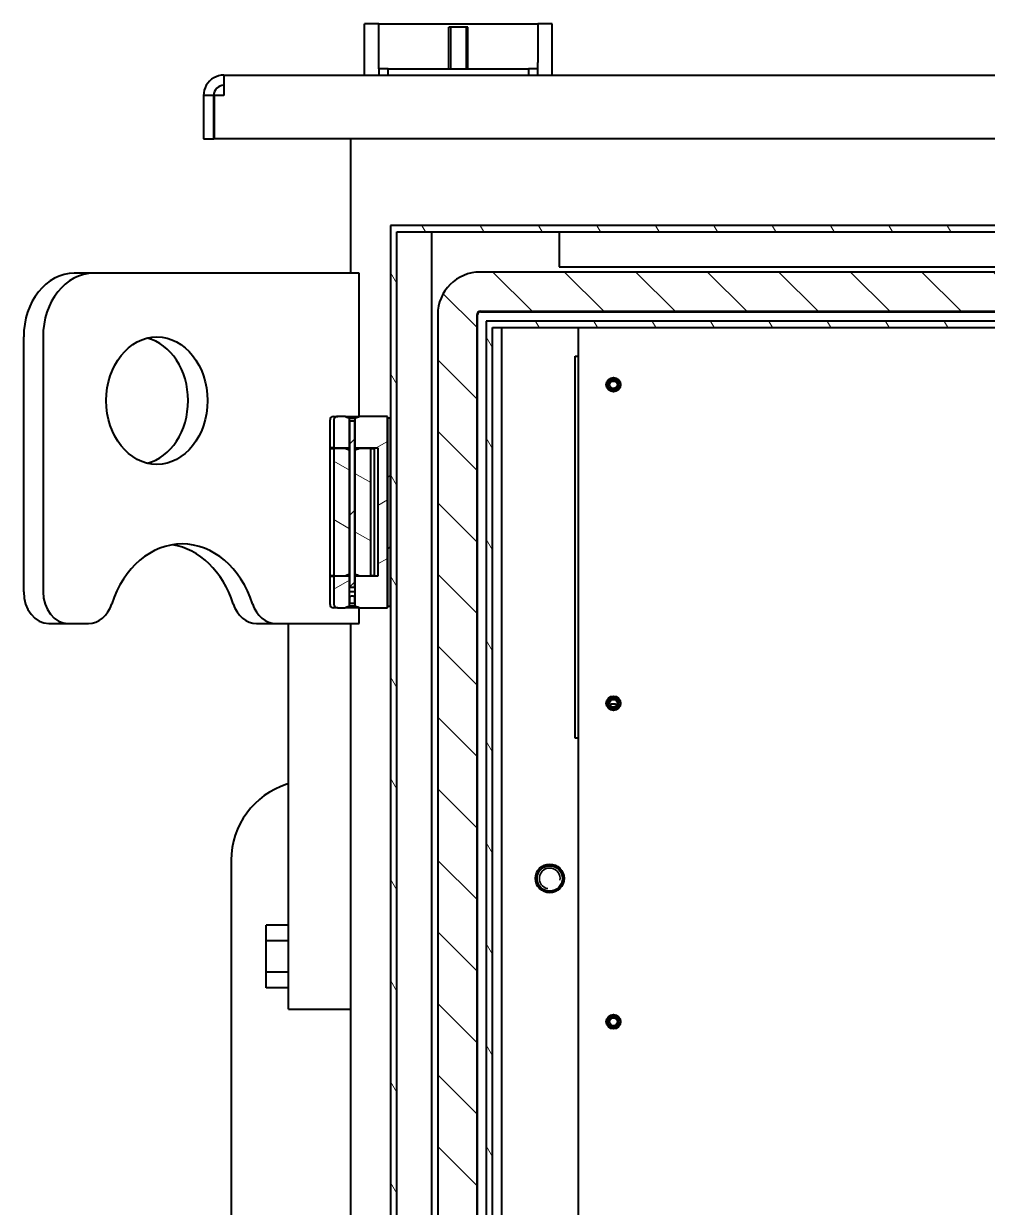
# Model space of a CAD drawing. Header units: millimetres. Extents: x 0 to 5945, y 0 to 4205.
# Drawn here: x 1487 to 1789.6, y 519.1 to 890.7 of the extents above; entities that cross this region are included whole.
import ezdxf

# ---------------------------------------------------------------- set-up
doc = ezdxf.new("R2010")
doc.units = ezdxf.units.MM
doc.header["$LTSCALE"] = 5
for name, color, linetype, lineweight in [('가시적인 것(ISO)', 3, 'Continuous', 40), ('가시적인 좁은 것(ISO)', 3, 'Continuous', 35), ('해치(ISO)', 7, 'Continuous', 18)]:
    doc.layers.add(name, color=color, linetype=linetype, lineweight=lineweight)
pattern_1 = [(45, (0, 0), (-11.22532, 11.22532), [])]

msp = doc.modelspace()

# ---------------------------------------------------------------- hatches: boundary and pattern name
at = {"layer": '해치(ISO)'}
h = msp.add_hatch(dxfattribs=at)
h.set_pattern_fill('ANSI31', color=256, scale=127, angle=75.00018, style=0)
h.set_pattern_definition([(120.0002, (0, 0), (-13.74813, -7.93754), [])])
h.paths.add_polyline_path([(1602.237, 257.352), (2132.237, 257.352), (2132.237, 827.352), (1602.237, 827.352), (1602.237, 766.852), (1602.237, 707.852), (1602.237, 376.852), (1602.237, 317.852)])
h.paths.add_polyline_path([(1604.237, 259.352), (1604.237, 825.352), (2130.237, 825.352), (2130.237, 259.352)], flags=0)
edge = h.paths.add_edge_path()
edge.add_ellipse((1657.237, 307.352), major_axis=(-4, 0), ratio=1, start_angle=0, end_angle=360)
h.paths.add_polyline_path([(2102.237, 287.352), (2102.237, 797.352), (1632.237, 797.352), (1632.237, 287.352)])
h.paths.add_polyline_path([(1634.237, 289.352), (1634.237, 795.352), (2100.237, 795.352), (2100.237, 289.352)], flags=0)
h = msp.add_hatch(dxfattribs=at)
h.set_pattern_fill('ANSI31', color=256, scale=127, angle=90.00021, style=0)
h.set_pattern_definition([(135.0002, (0, 0), (-11.22528, -11.22536), [])])
edge = h.paths.add_edge_path()
edge.add_line((2117.821, 285.352), (2117.821, 799.352))
edge.add_ellipse((2104.437, 799.352), major_axis=(13.384, 0), ratio=1, start_angle=0, end_angle=90)
edge.add_line((2104.437, 812.736), (1630.437, 812.736))
edge.add_ellipse((1630.437, 799.352), major_axis=(0, 13.384), ratio=1, start_angle=0, end_angle=90)
edge.add_line((1617.053, 799.352), (1617.053, 285.352))
edge.add_ellipse((1630.437, 285.352), major_axis=(-13.384, 0), ratio=1, start_angle=0, end_angle=90)
edge.add_line((1630.437, 271.967), (1867.387, 271.967))
edge.add_line((1867.387, 271.967), (1867.387, 284.311))
edge.add_line((1867.387, 284.311), (1630.437, 284.311))
edge.add_ellipse((1630.437, 285.352), major_axis=(0, -1.041), ratio=1, start_angle=270, end_angle=360, ccw=False)
edge.add_line((1629.396, 285.352), (1629.396, 799.352))
edge.add_ellipse((1630.437, 799.352), major_axis=(-1.041, 0), ratio=1, start_angle=270, end_angle=360, ccw=False)
edge.add_line((1630.437, 800.392), (2104.437, 800.392))
edge.add_ellipse((2104.437, 799.352), major_axis=(0, 1.041), ratio=1, start_angle=270, end_angle=360, ccw=False)
edge.add_line((2105.478, 799.352), (2105.478, 285.352))
edge.add_ellipse((2104.437, 285.352), major_axis=(1.041, 0), ratio=1, start_angle=270, end_angle=360, ccw=False)
edge.add_line((2104.437, 284.311), (1867.487, 284.311))
edge.add_line((1867.487, 284.311), (1867.487, 271.967))
edge.add_line((1867.487, 271.967), (2104.437, 271.967))
edge.add_ellipse((2104.437, 285.352), major_axis=(0, -13.384), ratio=1, start_angle=0, end_angle=90)
h = msp.add_hatch(dxfattribs=at)
h.set_pattern_fill('ANSI31', color=256, scale=127, angle=-14.99998, style=0)
h.set_pattern_definition([(30, (0, 0), (-7.9375, 13.74815), [])])
edge = h.paths.add_edge_path()
edge.add_line((1589.405, 707.852), (1589.405, 708.852))
edge.add_line((1589.405, 708.852), (1589.405, 710.852))
edge.add_line((1589.405, 710.852), (1589.405, 713.852))
edge.add_line((1589.405, 713.852), (1589.405, 717.202))
edge.add_line((1589.405, 717.202), (1584.432, 717.202))
edge.add_line((1584.432, 717.202), (1584.432, 708.352))
edge.add_spline(control_points=[(1584.432, 708.352), (1584.432, 708.236), (1584.463, 708.102), (1584.564, 707.882), (1584.656, 707.761), (1584.86, 707.58), (1585.012, 707.493), (1585.311, 707.384), (1585.515, 707.352), (1585.688, 707.352)], knot_values=[0, 0, 0, 0, 0.0345303, 0.0345303, 0.0726051, 0.0726051, 0.11637, 0.11637, 0.1680669, 0.1680669, 0.1680669, 0.1680669], degree=3, periodic=0)
edge.add_line((1585.688, 707.352), (1588.014, 707.352))
edge.add_spline(control_points=[(1588.014, 707.352), (1588.75, 707.715), (1589.405, 707.852)], knot_values=[0, 0, 0, 0.148129, 0.148129, 0.148129], weights=[1, 1.0136688, 1], degree=2, periodic=0)
edge = h.paths.add_edge_path()
edge.add_line((1591.069, 766.852), (1591.069, 765.852))
edge.add_line((1591.069, 765.852), (1591.069, 757.502))
edge.add_line((1591.069, 757.502), (1598.237, 757.502))
edge.add_line((1598.237, 757.502), (1598.237, 717.202))
edge.add_line((1598.237, 717.202), (1591.069, 717.202))
edge.add_line((1591.069, 717.202), (1591.069, 713.852))
edge.add_line((1591.069, 713.852), (1591.069, 710.852))
edge.add_line((1591.069, 710.852), (1591.069, 708.852))
edge.add_line((1591.069, 708.852), (1591.069, 707.852))
edge.add_spline(control_points=[(1591.069, 707.852), (1591.723, 707.715), (1592.46, 707.352)], knot_values=[0, 0, 0, 0.148129, 0.148129, 0.148129], weights=[1, 1.0136688, 1], degree=2, periodic=0)
edge.add_line((1592.46, 707.352), (1601.237, 707.352))
edge.add_line((1601.237, 707.352), (1601.237, 707.852))
edge.add_line((1601.237, 707.852), (1601.237, 766.852))
edge.add_line((1601.237, 766.852), (1601.237, 767.352))
edge.add_line((1601.237, 767.352), (1592.46, 767.352))
edge.add_spline(control_points=[(1592.46, 767.352), (1591.723, 766.988), (1591.069, 766.852)], knot_values=[0, 0, 0, 0.148129, 0.148129, 0.148129], weights=[1, 1.0136688, 1], degree=2, periodic=0)
edge = h.paths.add_edge_path()
edge.add_line((1584.432, 766.352), (1584.432, 757.502))
edge.add_line((1584.432, 757.502), (1589.405, 757.502))
edge.add_line((1589.405, 757.502), (1589.405, 765.852))
edge.add_line((1589.405, 765.852), (1589.405, 766.852))
edge.add_spline(control_points=[(1589.405, 766.852), (1588.75, 766.988), (1588.014, 767.352)], knot_values=[0, 0, 0, 0.148129, 0.148129, 0.148129], weights=[1, 1.0136688, 1], degree=2, periodic=0)
edge.add_line((1588.014, 767.352), (1585.688, 767.352))
edge.add_spline(control_points=[(1585.688, 767.352), (1585.525, 767.352), (1585.331, 767.322), (1585.045, 767.225), (1584.897, 767.147), (1584.684, 766.973), (1584.579, 766.847), (1584.466, 766.616), (1584.432, 766.474), (1584.432, 766.352)], knot_values=[-0.1680796, -0.1680796, -0.1680796, -0.1680796, -0.1191677, -0.1191677, -0.0773462, -0.0773462, -0.0365927, -0.0365927, 0, 0, 0, 0], degree=3, periodic=0)
h = msp.add_hatch(dxfattribs=at)
h.set_pattern_fill('ANSI31', color=256, scale=127, style=0)
h.set_pattern_definition(pattern_1)
edge = h.paths.add_edge_path()
edge.add_line((1589.405, 765.852), (1589.405, 757.502))
edge.add_line((1589.405, 757.502), (1589.405, 756.852))
edge.add_line((1589.405, 756.852), (1589.405, 717.852))
edge.add_line((1589.405, 717.852), (1589.405, 717.202))
edge.add_line((1589.405, 717.202), (1589.405, 713.852))
edge.add_spline(control_points=[(1589.405, 713.852), (1590.237, 713.679), (1591.069, 713.852)], knot_values=[0, 0, 0, 0.167296, 0.167296, 0.167296], weights=[1, 1.0223544, 1], degree=2, periodic=0)
edge.add_line((1591.069, 713.852), (1591.069, 717.202))
edge.add_line((1591.069, 717.202), (1591.069, 717.852))
edge.add_line((1591.069, 717.852), (1591.069, 756.852))
edge.add_line((1591.069, 756.852), (1591.069, 757.502))
edge.add_line((1591.069, 757.502), (1591.069, 765.852))
edge.add_spline(control_points=[(1591.069, 765.852), (1590.237, 766.025), (1589.405, 765.852)], knot_values=[0, 0, 0, 0.167296, 0.167296, 0.167296], weights=[1, 1.0223544, 1], degree=2, periodic=0)
edge = h.paths.add_edge_path()
edge.add_spline(control_points=[(1591.069, 710.852), (1590.237, 711.025), (1589.405, 710.852)], knot_values=[0, 0, 0, 0.167296, 0.167296, 0.167296], weights=[1, 1.0223544, 1], degree=2, periodic=0)
edge.add_line((1589.405, 710.852), (1589.405, 708.852))
edge.add_spline(control_points=[(1589.405, 708.852), (1590.237, 708.679), (1591.069, 708.852)], knot_values=[0, 0, 0, 0.167296, 0.167296, 0.167296], weights=[1, 1.0223544, 1], degree=2, periodic=0)
edge.add_line((1591.069, 708.852), (1591.069, 710.852))
h = msp.add_hatch(dxfattribs=at)
h.set_pattern_fill('ANSI31', color=256, scale=127, style=0)
h.set_pattern_definition(pattern_1)
h.paths.add_polyline_path([(1601.237, 707.852), (1602.237, 707.852), (1602.237, 766.852), (1601.237, 766.852)])
h = msp.add_hatch(dxfattribs=at)
h.set_pattern_fill('ANSI31', color=256, scale=127, angle=105.00025, style=0)
h.set_pattern_definition([(150.0002, (0, 0), (-7.93744, -13.74819), [])])
edge = h.paths.add_edge_path()
edge.add_spline(control_points=[(1588.014, 717.352), (1588.75, 717.715), (1589.405, 717.852)], knot_values=[0, 0, 0, 0.148129, 0.148129, 0.148129], weights=[1, 1.0136688, 1], degree=2, periodic=0)
edge.add_line((1589.405, 717.852), (1589.405, 756.852))
edge.add_spline(control_points=[(1589.405, 756.852), (1588.75, 756.988), (1588.014, 757.352)], knot_values=[0, 0, 0, 0.148129, 0.148129, 0.148129], weights=[1, 1.0136688, 1], degree=2, periodic=0)
edge.add_line((1588.014, 757.352), (1584.432, 757.352))
edge.add_line((1584.432, 757.352), (1584.432, 717.352))
edge.add_line((1584.432, 717.352), (1588.014, 717.352))
edge = h.paths.add_edge_path()
edge.add_spline(control_points=[(1591.069, 717.852), (1591.723, 717.715), (1592.46, 717.352)], knot_values=[0, 0, 0, 0.148129, 0.148129, 0.148129], weights=[1, 1.0136688, 1], degree=2, periodic=0)
edge.add_line((1592.46, 717.352), (1596.041, 717.352))
edge.add_line((1596.041, 717.352), (1596.041, 757.352))
edge.add_line((1596.041, 757.352), (1592.46, 757.352))
edge.add_spline(control_points=[(1592.46, 757.352), (1591.723, 756.988), (1591.069, 756.852)], knot_values=[0, 0, 0, 0.148129, 0.148129, 0.148129], weights=[1, 1.0136688, 1], degree=2, periodic=0)
edge.add_line((1591.069, 756.852), (1591.069, 717.852))

# ---------------------------------------------------------------- linework, layer by layer
at = {"layer": '가시적인 것(ISO)'}
for p, q in [((1598.537, 890.7), (1594.037, 890.7)), ((1594.037, 874.552), (1594.037, 890.7)), ((1598.537, 890.7), (1648.537, 890.7)), ((1598.537, 878.552), (1598.537, 890.7)), ((1626.537, 889.552), (1620.537, 889.552)), ((1620.537, 876.552), (1620.537, 889.552)), ((1626.537, 876.552), (1626.537, 889.552)), ((1653.037, 890.7), (1648.537, 890.7)), ((1648.537, 890.7), (1648.537, 878.552)), ((1653.037, 874.552), (1653.037, 890.7)), ((1598.537, 876.552), (1598.537, 878.552)), ((1648.537, 876.552), (1648.537, 878.552)), ((1549.937, 874.552), (2184.537, 874.552)), ((1549.937, 874.552), (1549.937, 871.352)), ((1601.537, 876.552), (1598.537, 876.552)), ((1598.537, 876.552), (1598.537, 874.552)), ((1601.537, 874.552), (1601.537, 876.552)), ((1601.537, 876.552), (1645.537, 876.552)), ((1648.537, 876.552), (1645.537, 876.552)), ((1645.537, 876.552), (1645.537, 874.552)), ((1648.537, 874.552), (1648.537, 876.552)), ((1549.937, 871.352), (1549.937, 868.152)), ((1546.737, 868.152), (1543.537, 868.152)), ((1543.537, 868.152), (1543.537, 854.552)), ((1546.737, 854.552), (1546.737, 868.152)), ((1549.937, 868.152), (1546.837, 868.152)), ((1546.837, 868.152), (1546.837, 854.552)), ((1543.537, 854.552), (1546.737, 854.552)), ((2187.637, 854.552), (1546.837, 854.552)), ((1589.737, 812.352), (1589.737, 854.552)), ((2132.237, 827.352), (1602.237, 827.352)), ((1602.237, 827.352), (1602.237, 257.352)), ((1604.237, 259.352), (1604.237, 825.352)), ((1604.237, 825.352), (2130.237, 825.352)), ((1615.237, 259.352), (1615.237, 825.352)), ((1655.237, 825.352), (1655.237, 814.352)), ((1655.237, 814.352), (2079.237, 814.352)), ((1509.01, 812.352), (1502.934, 812.352)), ((1592.411, 812.352), (1509.01, 812.352)), ((1592.411, 767.352), (1592.411, 812.352)), ((2104.437, 812.736), (1630.437, 812.736)), ((1617.053, 799.352), (1617.053, 285.352)), ((1629.396, 285.352), (1629.396, 799.352)), ((1629.582, 285.352), (1629.582, 799.352)), ((1630.437, 800.392), (2104.437, 800.392)), ((1630.437, 800.206), (2104.437, 800.206)), ((2102.237, 797.352), (1632.237, 797.352)), ((1632.237, 797.352), (1632.237, 287.352)), ((1634.237, 289.352), (1634.237, 795.352)), ((1634.237, 795.352), (2100.237, 795.352)), ((1637.237, 296.352), (1637.237, 795.352)), ((1661.237, 433.852), (1661.237, 795.352)), ((1487.048, 712.352), (1487.048, 792.352)), ((1493.124, 792.352), (1493.124, 712.352)), ((1660.237, 666.352), (1660.237, 786.352)), ((1660.237, 786.352), (1661.237, 786.352)), ((1672.952, 778.352), (1671.521, 778.352)), ((1583.237, 757.502), (1583.237, 766.352)), ((1584.432, 766.352), (1584.432, 757.502)), ((1588.014, 767.352), (1585.688, 767.352)), ((1588.014, 767.352), (1592.46, 767.352)), ((1589.405, 757.502), (1589.405, 766.852)), ((1589.405, 766.852), (1591.069, 766.852)), ((1589.405, 765.852), (1589.405, 713.852)), ((1591.069, 766.852), (1591.069, 757.502)), ((1591.069, 713.852), (1591.069, 765.852)), ((1601.237, 767.352), (1592.46, 767.352)), ((1601.237, 707.352), (1601.237, 767.352)), ((1602.237, 766.852), (1601.237, 766.852)), ((1601.237, 766.852), (1601.237, 707.852)), ((1602.237, 707.852), (1602.237, 766.852)), ((1584.432, 757.502), (1583.237, 757.502)), ((1583.237, 757.352), (1583.237, 757.502)), ((1583.237, 757.352), (1584.432, 757.352)), ((1583.237, 717.352), (1583.237, 757.352)), ((1584.432, 757.502), (1589.405, 757.502)), ((1588.014, 757.352), (1584.432, 757.352)), ((1584.432, 757.352), (1584.432, 717.352)), ((1586.237, 757.352), (1586.237, 757.502)), ((1589.405, 717.852), (1589.405, 756.852)), ((1591.069, 757.502), (1598.237, 757.502)), ((1591.069, 756.852), (1591.069, 717.852)), ((1596.041, 757.352), (1592.46, 757.352)), ((1594.237, 757.352), (1594.237, 757.502)), ((1596.041, 717.352), (1596.041, 757.352)), ((1596.041, 757.352), (1597.237, 757.352)), ((1597.237, 757.502), (1597.237, 757.352)), ((1597.237, 717.352), (1597.237, 757.352)), ((1598.237, 757.502), (1598.237, 717.202)), ((1584.432, 717.352), (1583.237, 717.352)), ((1583.237, 717.202), (1583.237, 717.352)), ((1583.237, 717.202), (1584.432, 717.202)), ((1583.237, 708.352), (1583.237, 717.202)), ((1584.432, 717.352), (1588.014, 717.352)), ((1589.405, 717.202), (1584.432, 717.202)), ((1584.432, 717.202), (1584.432, 708.352)), ((1586.237, 717.202), (1586.237, 717.352)), ((1589.405, 707.852), (1589.405, 717.202)), ((1598.237, 717.202), (1591.069, 717.202)), ((1591.069, 717.202), (1591.069, 707.852)), ((1592.46, 717.352), (1596.041, 717.352)), ((1594.237, 717.202), (1594.237, 717.352)), ((1597.237, 717.352), (1596.041, 717.352)), ((1597.237, 717.352), (1597.237, 717.202)), ((1591.069, 712.352), (1589.405, 712.352)), ((1589.405, 710.852), (1589.405, 708.852)), ((1591.069, 708.852), (1591.069, 710.852)), ((1585.688, 707.352), (1588.014, 707.352)), ((1592.46, 707.352), (1588.014, 707.352)), ((1591.069, 707.852), (1589.405, 707.852)), ((1592.411, 702.352), (1592.411, 707.352)), ((1592.46, 707.352), (1601.237, 707.352)), ((1601.237, 707.852), (1602.237, 707.852)), ((1494.991, 702.352), (1501.067, 702.352)), ((1501.067, 702.352), (1507.357, 702.352)), ((1560.188, 702.352), (1566.264, 702.352)), ((1566.264, 702.352), (1592.411, 702.352)), ((1570.237, 588.352), (1570.237, 702.352)), ((1589.737, 377.352), (1589.737, 702.352)), ((1661.237, 666.352), (1660.237, 666.352)), ((1570.237, 652.085), (1569.719, 651.922)), ((1552.237, 628.079), (1552.237, 183.074)), ((1570.237, 607.666), (1563.237, 607.666)), ((1563.237, 602.759), (1563.237, 607.666)), ((1570.237, 602.759), (1563.237, 602.759)), ((1563.237, 592.944), (1563.237, 602.759)), ((1570.237, 592.944), (1563.237, 592.944)), ((1563.237, 588.037), (1563.237, 592.944)), ((1570.237, 588.037), (1563.237, 588.037)), ((1570.237, 581.352), (1570.237, 588.352)), ((1570.237, 581.352), (1589.737, 581.352))]:
    msp.add_line(p, q, dxfattribs=at)
for centre, radius in [((1672.237, 777.352), 2.25), ((1672.237, 777.352), 1.75), ((1672.237, 777.352), 1.229), ((1672.237, 677.352), 2.25), ((1672.237, 677.352), 1.75), ((1672.237, 677.352), 1.229), ((1652.237, 622.352), 4.5), ((1652.237, 622.352), 4), ((1672.237, 577.352), 2.25), ((1672.237, 577.352), 1.75), ((1672.237, 577.352), 1.229)]:
    msp.add_circle(centre, radius, dxfattribs=at)
for centre, radius, start, end in [((1549.937, 868.152), 6.4, 90, 150), ((1549.937, 868.152), 6.4, 150, 180), ((1549.937, 868.152), 3.2, 90, 180), ((1630.437, 799.352), 13.384, 90, 180), ((1630.437, 799.352), 1.041, 90, 180), ((1630.437, 799.352), 0.855, 90, 180), ((1584.237, 766.352), 1, 90.0009, 180), ((1584.237, 766.352), 1, 90, 90.0009), ((1584.237, 708.352), 1, 180, 270), ((1672.237, 674.352), 2.75, 65.80718, 114.19282), ((1577.237, 628.079), 25, 107.5, 180)]:
    msp.add_arc(centre, radius, start, end, dxfattribs=at)
for centre, major_axis, start_param, end_param in [((1502.934, 792.352), (0, 20), 0, 1.5707963), ((1509.01, 792.352), (0, 20), 0, 1.5707963), ((1522.792, 772.352), (0, -20), 0.1923988, 2.9491938), ((1536.81, 697.352), (0, 30), 5.0967858, 7.4695849), ((1530.735, 697.352), (0, 30), 5.0967858, 6.1553615), ((1494.991, 712.352), (0, -10), 4.712389, 6.2831853), ((1501.067, 712.352), (0, -10), 4.712389, 6.2831853), ((1507.357, 712.352), (0, -10), 0, 1.1863996), ((1560.188, 712.352), (0, -10), 5.0967858, 6.2831853), ((1566.264, 712.352), (0, -10), 5.0967858, 6.2831853)]:
    msp.add_ellipse(centre, major_axis=major_axis, ratio=0.7943003, start_param=start_param, end_param=end_param, dxfattribs=at)
msp.add_ellipse((1528.867, 772.352), major_axis=(0, 20), ratio=0.7943003, dxfattribs=at)
for points, knots in [([(1584.237, 767.352), (1584.237, 767.352), (1584.266, 767.352), (1584.325, 767.352), (1584.329, 767.352), (1584.332, 767.352), (1584.337, 767.352), (1584.399, 767.352), (1584.488, 767.352), (1584.606, 767.352), (1584.623, 767.352), (1584.639, 767.352), (1584.658, 767.352), (1584.77, 767.352), (1584.902, 767.352), (1585.055, 767.352), (1585.106, 767.352), (1585.158, 767.352), (1585.215, 767.352), (1585.359, 767.352), (1585.517, 767.352), (1585.688, 767.352)], [0.5, 0.5, 0.5, 0.5, 0.55859375, 0.55859375, 0.55859375, 0.5625, 0.5625, 0.5625, 0.6171875, 0.6171875, 0.6171875, 0.625, 0.625, 0.625, 0.671875, 0.671875, 0.671875, 0.6875, 0.6875, 0.6875, 0.72727772, 0.72727772, 0.72727772, 0.72727772]), ([(1585.688, 767.352), (1585.525, 767.352), (1585.331, 767.322), (1585.045, 767.225), (1584.897, 767.147), (1584.684, 766.973), (1584.579, 766.847), (1584.466, 766.616), (1584.432, 766.474), (1584.432, 766.352)], [-0.16807956, -0.16807956, -0.16807956, -0.16807956, -0.1191677, -0.1191677, -0.07734622, -0.07734622, -0.03659273, -0.03659273, 0, 0, 0, 0]), ([(1585.688, 707.352), (1585.55, 707.352), (1585.422, 707.352), (1585.301, 707.352), (1585.272, 707.352), (1585.242, 707.352), (1585.215, 707.352), (1585.021, 707.352), (1584.854, 707.352), (1584.716, 707.352), (1584.696, 707.352), (1584.676, 707.352), (1584.658, 707.352), (1584.524, 707.352), (1584.421, 707.352), (1584.351, 707.352), (1584.346, 707.352), (1584.341, 707.352), (1584.337, 707.352), (1584.27, 707.352), (1584.25, 707.352), (1584.237, 707.352)], [0.27273242, 0.27273242, 0.27273242, 0.27273242, 0.3046875, 0.3046875, 0.3046875, 0.3125, 0.3125, 0.3125, 0.3671875, 0.3671875, 0.3671875, 0.375, 0.375, 0.375, 0.43359375, 0.43359375, 0.43359375, 0.4375, 0.4375, 0.4375, 0.5, 0.5, 0.5, 0.5]), ([(1584.432, 708.352), (1584.432, 708.236), (1584.463, 708.102), (1584.564, 707.882), (1584.656, 707.761), (1584.86, 707.58), (1585.012, 707.493), (1585.311, 707.384), (1585.515, 707.352), (1585.688, 707.352)], [0, 0, 0, 0, 0.03453028, 0.03453028, 0.07260511, 0.07260511, 0.11636999, 0.11636999, 0.16806691, 0.16806691, 0.16806691, 0.16806691])]:
    msp.add_open_spline(points, degree=3, knots=knots, dxfattribs=at)
for points, weights in [([(1589.405, 766.852), (1588.75, 766.988), (1588.014, 767.352)], [1, 1.01366882581, 1]), ([(1591.069, 765.852), (1590.237, 766.025), (1589.405, 765.852)], [1, 1.02235436666, 1]), ([(1592.46, 767.352), (1591.723, 766.988), (1591.069, 766.852)], [1, 1.01366882581, 1]), ([(1589.405, 756.852), (1588.75, 756.988), (1588.014, 757.352)], [1, 1.01366882581, 1]), ([(1592.46, 757.352), (1591.723, 756.988), (1591.069, 756.852)], [1, 1.01366882581, 1]), ([(1588.014, 717.352), (1588.75, 717.715), (1589.405, 717.852)], [1, 1.01366882581, 1]), ([(1591.069, 717.852), (1591.723, 717.715), (1592.46, 717.352)], [1, 1.01366882581, 1]), ([(1589.405, 713.852), (1590.237, 713.679), (1591.069, 713.852)], [1, 1.02235436666, 1]), ([(1591.069, 710.852), (1590.237, 711.025), (1589.405, 710.852)], [1, 1.02235436666, 1]), ([(1588.014, 707.352), (1588.75, 707.715), (1589.405, 707.852)], [1, 1.01366882581, 1]), ([(1589.405, 708.852), (1590.237, 708.679), (1591.069, 708.852)], [1, 1.02235436667, 1]), ([(1591.069, 707.852), (1591.723, 707.715), (1592.46, 707.352)], [1, 1.01366882581, 1])]:
    msp.add_rational_spline(points, weights, degree=2, dxfattribs=at)
at = {"layer": '가시적인 좁은 것(ISO)'}
for p, q in [((1621.136, 889.552), (1621.136, 876.552)), ((1621.136, 889.552), (1621.136, 876.552)), ((1625.938, 876.552), (1625.938, 889.552)), ((1625.938, 876.552), (1625.938, 889.552))]:
    msp.add_line(p, q, dxfattribs=at)
for centre, radius, start, end in [((1672.237, 777.352), 1.5, 280, 190), ((1672.237, 677.352), 1.5, 280, 190), ((1652.237, 622.352), 3.256, 350, 260), ((1672.237, 577.352), 1.5, 280, 190)]:
    msp.add_arc(centre, radius, start, end, dxfattribs=at)

doc.saveas('drawing.dxf')
